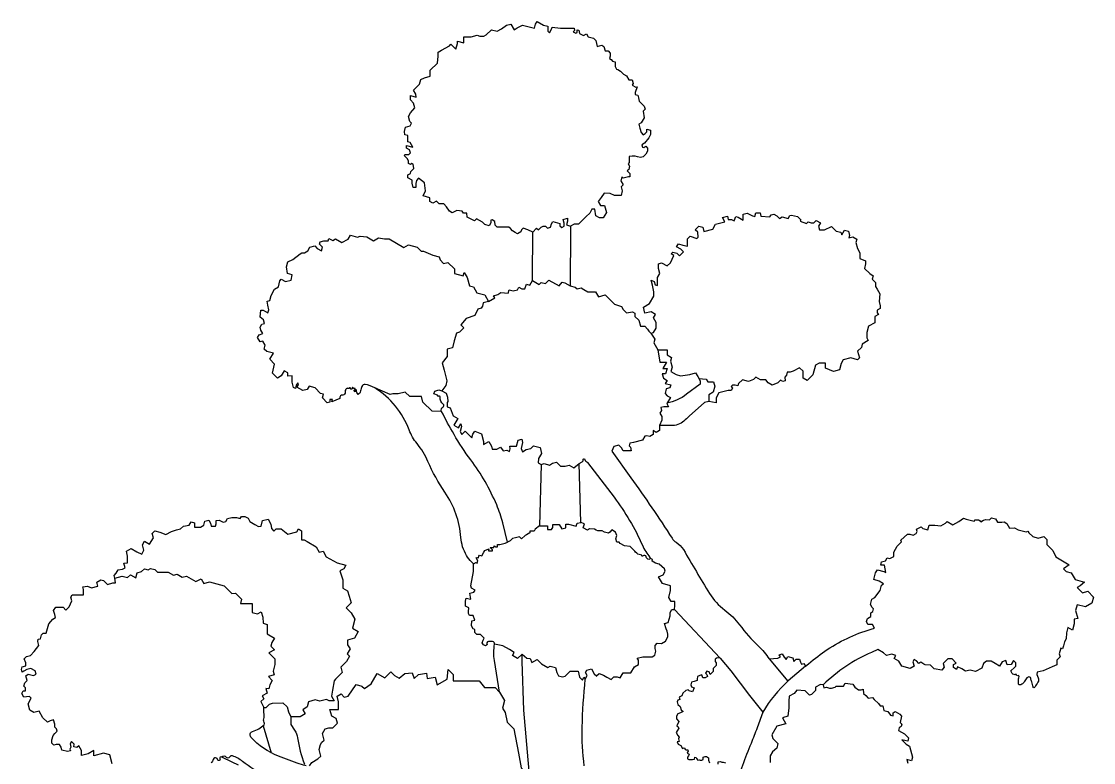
# Model space of a CAD drawing. Header units: millimetres. Extents: x -2870 to 30022, y 51 to 16914.
# Drawn here: x -2669 to 2883, y 12745 to 16582 of the extents above; entities that cross this region are included whole.
import ezdxf

# ---------------------------------------------------------------- set-up
doc = ezdxf.new("R2010")
doc.units = ezdxf.units.MM

# ---------------------------------------------------------------- blocks, each defined once
blk = doc.blocks.new('bonsai el_dwgmodels.com')
at = {"color": 0}
for points in [[(-2005.1, 3823.8, -0.001254), (-2091.8, 3865.8, 0.670184), (-2101.2, 3857.4, -1.077888), (-2114.4, 3853.8, 0.458821), (-2127.9, 3861.6, 0.228173), (-2136.4, 3853.1, -0.093706), (-2146.2, 3836.2, 0.37097)], [(-2659.5, 3831), (-2671.8, 3877.1), (-2703.5, 3885.6), (-2753.6, 3872.2), (-2753.6, 3900.3), (-2783.4, 3883.1), (-2818.3, 3873.7), (-2818.3, 3900.3), (-2832.2, 3924.2), (-2841.9, 3914.5), (-2841.9, 3914.5), (-2857.2, 3919.5), (-2856.8, 3932.6), (-2870.5, 3946.2), (-2877.5, 3934.2), (-2872.7, 3916.3), (-2878.2, 3906.7), (-2875.9, 3898.1), (-2890.7, 3894.2), (-2919.7, 3902), (-2923.7, 3916.8), (-2932.1, 3931.4), (-2948.8, 3931.4), (-2961.4, 3928), (-2971.3, 3937.8), (-2971.3, 3955.3), (-2965.5, 3978.3), (-2956.2, 3987.5), (-2944.5, 3999.3), (-2947.9, 4012.3), (-2956.6, 4020.3), (-2956.6, 4036.2), (-2962.7, 4057.9), (-2981.3, 4053.5), (-2994.5, 4045.9), (-3017.8, 4069.1), (-3038.1, 4104.3), (-3065.8, 4096.9), (-3086.4, 4108.8), (-3095.2, 4141.7), (-3078.8, 4170.2), (-3088.3, 4179.4), (-3103.5, 4177.5), (-3116.1, 4175.9), (-3127.3, 4195.3), (-3119.9, 4208.2), (-3107.8, 4208.2), (-3107.8, 4224.7), (-3116.6, 4233.5), (-3112.1, 4250.3), (-3100, 4262), (-3106.8, 4287.2), (-3094, 4294.5), (-3067, 4287.3), (-3053.3, 4295.2), (-3057.7, 4311.6), (-3080, 4324.5), (-3101.5, 4318.7), (-3117.1, 4309.7), (-3125.3, 4305), (-3129.2, 4319.4), (-3125.4, 4333.7), (-3106.8, 4338.7), (-3106.8, 4354.5), (-3115.7, 4374.4), (-3103.5, 4386.6), (-3083.1, 4392.1), (-3063.3, 4411.8), (-3039.9, 4444.1), (-3045.2, 4463.8), (-3042, 4475.8), (-3031.1, 4478.7), (-3025.6, 4499.1), (-3016.8, 4508), (-3000.8, 4508), (-2994.4, 4531.7), (-2987, 4554.9), (-2966.2, 4580.4), (-2952.3, 4588.4), (-2956.5, 4604.3), (-2963.1, 4624.1), (-2951.6, 4641.2), (-2913.6, 4641.2), (-2899.6, 4627.2), (-2882.8, 4644.1), (-2867.8, 4673.9), (-2873, 4693.3), (-2865.8, 4705.7), (-2841, 4705.7), (-2807.3, 4705.7), (-2807.3, 4733.1), (-2811.1, 4747.4), (-2786.9, 4750.2), (-2767, 4741.5), (-2733.4, 4750.5), (-2739, 4771.5), (-2718, 4783.6), (-2704.2, 4779.9), (-2691.8, 4767.5), (-2683.8, 4759.5), (-2655.7, 4767.1), (-2641.6, 4767.1), (-2645.2, 4792.6), (-2649, 4806.7), (-2638.5, 4817.2), (-2628.4, 4834.7), (-2605.8, 4838), (-2592.8, 4845.5), (-2599.3, 4869.9), (-2579.3, 4871.2), (-2579.3, 4906.7), (-2586, 4931.7), (-2560.7, 4946.4), (-2531, 4929.2), (-2506.4, 4917), (-2495, 4936.7), (-2502.6, 4964.4), (-2491.9, 4983), (-2465.3, 4967.6), (-2445.9, 5001.3), (-2451.9, 5023.7), (-2438.6, 5036.9), (-2412, 5031), (-2381.5, 5017.5), (-2352.2, 5034.5), (-2325.6, 5041.6), (-2305.2, 5047.1), (-2290.5, 5061.7), (-2261.4, 5066.6), (-2250.6, 5083.3), (-2233.3, 5078.7), (-2233.3, 5056), (-2201.6, 5056), (-2184.8, 5066.2), (-2179.4, 5086.5), (-2159.3, 5091.9), (-2150.8, 5077.3), (-2146.7, 5062), (-2124.4, 5062), (-2121.2, 5073.9), (-2121.2, 5090.7), (-2105.1, 5091.8), (-2084.1, 5082.8), (-2070.9, 5086.3), (-2062, 5101.8), (-2040.2, 5107), (-2015.9, 5107), (-1996.3, 5101.7), (-1990.4, 5111.9), (-1972.8, 5111.9), (-1955.7, 5102), (-1946.1, 5085.5), (-1920, 5070.4), (-1902.4, 5060.3), (-1888.5, 5060.6), (-1880.6, 5090), (-1851.7, 5097.8), (-1837.2, 5072.5), (-1835.1, 5049.4), (-1822, 5036.2), (-1810.1, 5048.1), (-1783.7, 5048.1), (-1749.5, 5020.3), (-1703.8, 5032.2), (-1695.2, 5047), (-1678.2, 5037.2), (-1678.2, 5013), (-1678.2, 4989.9), (-1664.7, 4989.9), (-1650.4, 4981.6), (-1602.6, 4954), (-1587.1, 4927.1), (-1567.1, 4931.1), (-1551.1, 4903.2), (-1495.1, 4870.9), (-1449.8, 4858.8), (-1460, 4841.1), (-1480.5, 4829.3), (-1465.1, 4783.7), (-1465.1, 4741.1), (-1440.2, 4726.7), (-1432.9, 4699.2), (-1421, 4664.6), (-1447.7, 4637.9), (-1422, 4612.3), (-1403.2, 4579.6), (-1415.7, 4532.9), (-1385.1, 4515.2), (-1405.1, 4480.7), (-1439.9, 4471.3), (-1439.9, 4446.7), (-1427.7, 4425.6), (-1441.8, 4401.1), (-1430.2, 4388.9), (-1446.4, 4360.7), (-1475.7, 4331.4), (-1468.3, 4303.6), (-1503.5, 4268.3), (-1510.5, 4261.3), (-1518.4, 4211.7), (-1524.4, 4181.6), (-1509.8, 4156.2), (-1535.2, 4156.2), (-1549.4, 4164.4), (-1583.8, 4155.1), (-1607.5, 4161.5), (-1642.5, 4152.1), (-1649.5, 4125.9), (-1671.5, 4109.8), (-1659.7, 4089.3), (-1686.3, 4074), (-1734.2, 4074), (-1734.2, 4034.9), (-1714.4, 4004.3, -0.106234), (-1699.6, 3964.9, 0.056146), (-1663.3, 3829.8, 0.433185)], [(-1638.2, 3819.8), (-1624.9, 3838.2), (-1594.4, 3855.8), (-1579.3, 3871), (-1588.3, 3904.6), (-1581.3, 3930.7), (-1573.8, 3943.6), (-1561.1, 3952.5), (-1570.4, 3987.2), (-1555.7, 4012.5), (-1536.6, 4017.7), (-1516.9, 4017.1), (-1493.1, 4041), (-1499.5, 4065.1), (-1522.5, 4078.4), (-1532.1, 4112.4), (-1487.2, 4112.4), (-1487.2, 4151.1), (-1493.4, 4181.5), (-1474.3, 4192.5), (-1458.1, 4175.9), (-1436.9, 4181.6), (-1395.9, 4240.8), (-1366.7, 4233), (-1352.9, 4220.7), (-1318.9, 4244.3), (-1287.6, 4299), (-1247.9, 4276.4), (-1216.6, 4307.8), (-1196.7, 4287.9), (-1173.7, 4274.7), (-1143.7, 4298.5), (-1105.9, 4301.8), (-1094.7, 4271.8), (-1073.1, 4293.5), (-1032.4, 4300.7), (-1027.6, 4273.2), (-986.8, 4279.6), (-976, 4239.2), (-925, 4268.7), (-920.1, 4319.6), (-893.4, 4292.9), (-893.4, 4260.7), (-850, 4260.7), (-758.8, 4260.7), (-731, 4225.2), (-676.5, 4225.2), (-653.7, 4202.4), (-680.1, 4365.2, -0.088743), (-678.8, 4450.2, 0.445385), (-689.5, 4464.4, 0.04387), (-711.3, 4464.4, 0.699896), (-715.7, 4447.9), (-725.6, 4441.4), (-736.6, 4447.2), (-742.5, 4457.4), (-738.9, 4470.8), (-732.9, 4481.2), (-744.8, 4493.1), (-752.8, 4501), (-752.8, 4501), (-771, 4501), (-780.7, 4511.3), (-780.7, 4526.3), (-789.6, 4530.3), (-798.7, 4546.1), (-797.1, 4571), (-781.4, 4575.2), (-790.5, 4599.2), (-808.7, 4599.2), (-814.3, 4608.8), (-814.3, 4618.7), (-813.1, 4638), (-830, 4647.8), (-830, 4672.3), (-825.5, 4689.4), (-802.1, 4683.1), (-806.6, 4713.6), (-787.2, 4718.8), (-780.4, 4730.6), (-797.9, 4740.7), (-801.2, 4753.1), (-788, 4825.8), (-788, 4865.9), (-798.7, 4876.7, -0.06224), (-824.2, 4909.4, -0.115776), (-853.7, 5002.9, 0.132222), (-936, 5236.6, -0.049118), (-1023.9, 5396.2, 0.071429), (-1080.8, 5489.4, -0.083626), (-1121.5, 5560, 0.166747), (-1299.7, 5777, 0.106436), (-1349.9, 5794.8, 0.334308), (-1366.7, 5785.3, 0.07388), (-1373.1, 5761.3, -0.258024), (-1386.2, 5743, -0.154548), (-1394, 5764.4, 0.630344), (-1398.6, 5766.3, 0.302731), (-1401, 5757.1), (-1404.2, 5759.4, -0.338256), (-1405.8, 5764.8, -0.227662), (-1403, 5767.4, 0.87713), (-1404.2, 5774.2, -0.239083), (-1411.2, 5777.4, 1.116124), (-1416.2, 5772.5), (-1419.5, 5770.5, -0.616643), (-1425.3, 5774.1, 0.318144), (-1427.5, 5778, 0.396636), (-1432.6, 5776.3, -0.433117), (-1438.5, 5774.7, 0.285202), (-1443.9, 5774.7, 0.115381), (-1449.9, 5768.8, 0.161305), (-1452.6, 5757.5, -0.175097), (-1456.1, 5744.2, -0.29367), (-1465.5, 5740.4, 0.586863), (-1479.8, 5723), (-1521.1, 5705.7), (-1518.1, 5717.1), (-1532.8, 5717.1), (-1532.8, 5717.1), (-1532.8, 5702.9), (-1545.4, 5699.5), (-1569.9, 5726.3), (-1564.7, 5744.1), (-1579.7, 5748.4), (-1609, 5777.7), (-1639.9, 5786), (-1649.8, 5768.9), (-1671.7, 5763.1), (-1702.3, 5780.7), (-1694.7, 5791.9), (-1698, 5804.3), (-1705.9, 5790.7), (-1709.2, 5773.6), (-1719.8, 5779.7), (-1727, 5806.4), (-1727, 5839.2), (-1749.5, 5838.8), (-1749.9, 5856.1), (-1767.9, 5866.5), (-1783.6, 5839.3), (-1803.1, 5828.1), (-1828.4, 5853.4), (-1818.9, 5899.7), (-1842.2, 5926.8), (-1824.5, 5957.5), (-1858.8, 5965.2), (-1872.3, 5977.6), (-1866.6, 5998.9), (-1878.6, 6019.8), (-1893.3, 6015.8), (-1906.1, 6038), (-1897.8, 6052.5), (-1879.2, 6059.4), (-1888.8, 6076), (-1892.8, 6090.9), (-1883.9, 6106.5), (-1870.5, 6110), (-1875.8, 6129.9), (-1893, 6143.4), (-1889.2, 6179.8), (-1877.6, 6179.8), (-1853.1, 6165.2), (-1848.7, 6181.6), (-1853.1, 6205.1), (-1857.1, 6226.5), (-1843.1, 6230.3), (-1836.1, 6256.2), (-1819, 6288.5), (-1819, 6288.5), (-1798.5, 6300.3), (-1790.3, 6330.9), (-1784.6, 6340.9), (-1762, 6327.8), (-1731.9, 6335.9), (-1731.9, 6335.9), (-1727.4, 6363.5), (-1751, 6369.8), (-1756.8, 6404.4), (-1749.9, 6430.4), (-1724.3, 6442.3), (-1685.6, 6472.2), (-1677.5, 6476.8), (-1663.9, 6476.8), (-1645.8, 6487.3), (-1635.1, 6505.9), (-1610.7, 6512.4), (-1597.8, 6499.5), (-1575.5, 6486.6), (-1570.2, 6506.4), (-1585.9, 6522.1), (-1582.8, 6533.8), (-1563.4, 6539), (-1541.2, 6539), (-1538, 6550.9), (-1517.2, 6540.4), (-1502.9, 6548.6), (-1502.9, 6548.6), (-1469.3, 6529.3), (-1437.3, 6547.8), (-1425.6, 6568.3), (-1388.5, 6558.4), (-1374.6, 6562.1), (-1339.9, 6559.1), (-1306, 6539.5), (-1306, 6539.5), (-1279.9, 6554.6), (-1249.1, 6549.2), (-1225.4, 6549.2), (-1148.6, 6504.8), (-1124.8, 6518.6), (-1079.4, 6506.5), (-1058.7, 6485.8), (-1046.3, 6485.8), (-998.5, 6463.9), (-965.8, 6455.1), (-961.7, 6439.7), (-942.9, 6420.9), (-920.8, 6426.8), (-887.1, 6393.1), (-887.1, 6369.1), (-841.7, 6356.9), (-836.1, 6375.3), (-820.7, 6348.5), (-820.7, 6348.5), (-809.3, 6306.2), (-788.9, 6300.7), (-771.2, 6270), (-729.5, 6258.6), (-709.7, 6224.3), (-677.5, 6242.9), (-683.8, 6253.7), (-662.2, 6261.7), (-646.2, 6270.5), (-609, 6268), (-604.3, 6285.5), (-582.9, 6279.8), (-560.7, 6285.7), (-553, 6299), (-538, 6290.4), (-522.3, 6290.4), (-513.7, 6315.2), (-496.5, 6309.2), (-482.9, 6332.8), (-482.9, 6346.5), (-480.3, 6584.3), (-506, 6595.9), (-530.9, 6604.6), (-540.3, 6595.2), (-543, 6585.2), (-559.6, 6575.6), (-571.9, 6582.7), (-586, 6590.9), (-597.2, 6602), (-604.6, 6609.5), (-639.3, 6609.5), (-665.7, 6609.5), (-676.2, 6619.9), (-676.9, 6639.1), (-691.7, 6647.6), (-698.8, 6645.7), (-698.8, 6631.6), (-707.3, 6616.9), (-730.4, 6623.1), (-742.4, 6635), (-772.5, 6652.4), (-783.3, 6641.7), (-821.2, 6661.2), (-823.4, 6682.2), (-840.3, 6682.2), (-846.4, 6692.9), (-874.9, 6696.6), (-898.1, 6684.4), (-912.8, 6692.9), (-928.6, 6714), (-941.1, 6730.6), (-966.7, 6730.6), (-980, 6743.8), (-998.7, 6733), (-1015.1, 6742.5), (-1015.1, 6762.1), (-1049.6, 6771.3), (-1037, 6797.2), (-1041.3, 6839.8), (-1073.1, 6863.2), (-1083.2, 6851.5), (-1087.5, 6835.4), (-1087.5, 6814.9), (-1100.2, 6814.9), (-1106, 6836.5), (-1106, 6852.1), (-1128.1, 6864.8), (-1128.1, 6880.2), (-1114.6, 6887.9), (-1112.9, 6897.9), (-1098, 6913.6), (-1101.3, 6935.4), (-1108.1, 6939.3), (-1113.7, 6933.6), (-1125.2, 6940), (-1125.2, 6952.7), (-1131.3, 6964.8), (-1147, 6980.5), (-1141.4, 6986.1), (-1123.2, 6986.1), (-1114, 6994.2), (-1120.1, 7009.9), (-1134.4, 7018.2), (-1135.3, 7032.7), (-1102.5, 7023.9), (-1115.8, 7048.3), (-1128.6, 7051.8), (-1128.6, 7071.7), (-1128.6, 7084), (-1143.4, 7087.9), (-1145.9, 7104.8), (-1140.9, 7127.4), (-1116.8, 7133.8), (-1108.9, 7147.6), (-1118.1, 7156.8), (-1124.9, 7182.2), (-1114, 7201.1), (-1092.3, 7226.9), (-1099.1, 7252.3), (-1115.1, 7268.2), (-1115.1, 7290.9), (-1085.3, 7282.9), (-1087.7, 7298.6), (-1098.8, 7319), (-1067.1, 7350.7), (-1061, 7373.5), (-1042, 7383.2), (-1012.6, 7391), (-1012.6, 7421.9), (-975, 7459.5), (-970.9, 7494.9), (-970.9, 7516.4), (-953.6, 7526.4), (-913, 7548.6), (-905.2, 7556.5), (-879.6, 7530.8), (-871.8, 7560), (-871.8, 7573.4), (-839.1, 7564.7), (-839.1, 7595.7), (-800.6, 7595.7), (-768.8, 7604.2), (-754.6, 7598.2), (-735.5, 7598.2), (-722.2, 7605.9), (-694.7, 7631.5), (-665.9, 7623.7), (-642.9, 7637), (-617.4, 7654.7), (-595, 7660.7), (-578.2, 7631.7), (-561.7, 7641.3), (-534.2, 7655.6), (-472.9, 7639.1), (-466.9, 7661.5), (-459.3, 7674.7), (-425.7, 7655.4), (-403.7, 7649.5), (-403.7, 7624.8), (-394.9, 7616), (-383.8, 7635.3), (-381.1, 7645.3), (-337.1, 7640.6), (-266.4, 7640.6), (-264.7, 7628.5), (-271.5, 7621.6), (-258.6, 7614.2), (-251.5, 7618.3), (-251.5, 7631.1), (-242.9, 7628.8), (-238.6, 7612.7), (-219.3, 7601.6), (-203.2, 7610.1), (-195.2, 7594.9), (-166.7, 7587.3), (-155.4, 7575.9), (-147.1, 7545), (-123.2, 7551.4), (-113.1, 7545.6), (-106.9, 7522.7), (-90.2, 7522.7), (-80.2, 7510.3), (-80.2, 7494.6), (-83.5, 7482.1), (-75.7, 7477.7), (-67.8, 7469.7), (-55, 7465.5), (-55, 7440.7), (-47.1, 7427), (-40.8, 7425.3), (-26.6, 7417.1), (-12, 7402.5), (3.5, 7393.6), (15.7, 7372.5), (15.7, 7372.5), (33.2, 7372.5), (38.5, 7352.8), (33.9, 7344.9), (52.4, 7334.3), (59, 7336.1), (49.6, 7306.4), (49.6, 7296.9), (62.1, 7293.6), (65.8, 7279.5), (70.5, 7261.9), (95.6, 7236.8), (101.1, 7221.1), (90.1, 7210.1), (95.2, 7176.1), (79.9, 7149.7), (67.9, 7142.8), (73.5, 7122), (79.6, 7099.3), (91, 7087.8), (101.4, 7093.8), (110.1, 7102.5), (110.1, 7117.4), (128.6, 7112.5), (128.6, 7088.6), (119.5, 7072.9), (96.7, 7044.4), (83.4, 7036.7), (87.3, 7023.6), (93.1, 7022.1), (103.8, 7028.2), (112.6, 7019.4), (112.6, 7002.2), (104, 6987.4), (91, 6974.4), (76.2, 6970.4), (61.7, 6974.3), (48.9, 6977.7), (32.7, 6976.5), (17.7, 6976), (17.7, 6944.4), (13.2, 6936.7), (20.1, 6925), (15.7, 6908.5), (8.1, 6901), (22, 6887.1), (21.6, 6870.5), (14.6, 6870.5), (-13.6, 6863), (-20.8, 6870.2), (-26.1, 6850.3), (-13.5, 6828.4), (-23.4, 6818.5), (-17.9, 6797.1), (-24, 6774.1), (-58.5, 6774.1), (-80.7, 6784.6), (-80.7, 6784.6), (-111, 6785.7), (-126.7, 6763.5), (-142.7, 6742.1), (-130.5, 6721), (-110.6, 6721), (-100, 6686.2), (-116, 6658.5), (-136.5, 6658.5), (-154.8, 6668.8), (-160, 6701.9), (-174.8, 6701.9), (-185.8, 6682.7), (-204.2, 6664.3), (-245, 6625.9), (-267.7, 6625.9), (-286.6, 6615), (-286.6, 6598.2), (-287.1, 6305.3), (-261.2, 6299.7), (-251, 6289.6), (-230.8, 6295), (-217.2, 6287.2), (-196.5, 6275.2), (-156.5, 6275.2), (-141.6, 6249.5), (-105.7, 6259.2), (-83.2, 6236.7), (-58.2, 6211.6), (-21.9, 6199.5), (-12.8, 6183.8), (4.2, 6166.7), (35.1, 6171.7), (47.9, 6164.3), (47.9, 6147.7), (67.7, 6127.9), (67.7, 6127.9), (76.2, 6096.1), (99, 6096.1), (113.6, 6081.6), (120.4, 6070.6), (130.6, 6060.4), (144.2, 6064), (157.6, 6087.2), (157.6, 6115.8), (143.8, 6139.6), (154.5, 6158), (132.2, 6170.9), (98.2, 6164.6), (92.4, 6195.7), (123.3, 6213.6), (145.1, 6251.4), (145.1, 6275.5), (138.1, 6309.2), (132.7, 6334.9), (147.9, 6327.8), (152.3, 6311.2), (164.6, 6307.9), (164.6, 6348.2), (177.2, 6370), (170.4, 6395.5), (170.4, 6420), (186.1, 6425.4), (215.2, 6408.5), (231.7, 6425), (249.7, 6462.9), (235.5, 6471.2), (244.9, 6480.6), (264.5, 6475.4), (279.3, 6460.6), (299.8, 6481.1), (285.5, 6495.3), (262.9, 6508.4), (272.7, 6523.2), (296.4, 6516.9), (319.7, 6510.7), (319.7, 6548.4), (334.5, 6563.2), (368.8, 6551.7), (375.5, 6557.3), (373.3, 6583.4), (360.3, 6596.4), (379.1, 6615.3), (399.4, 6609.8), (405.4, 6587.4), (451.1, 6599.6), (465.8, 6625), (513.7, 6637.9), (513.7, 6637.9), (501.1, 6659.7), (526.8, 6666.6), (531.4, 6649.6), (547.5, 6649.6), (560.9, 6641.8), (560.9, 6641.8), (569.9, 6665), (582.5, 6661.7), (608.6, 6646.6), (608.6, 6676.7), (628.8, 6682.1), (655.8, 6668), (668.1, 6664.7), (674.5, 6683.2), (695.9, 6683.2), (700.4, 6666.5), (746.3, 6662.3), (752.8, 6673.6), (766.6, 6677.2), (783, 6667.7), (795.7, 6655), (809.7, 6663.1), (841.4, 6654.6), (850.3, 6670), (859.4, 6672.5), (890.3, 6664.2), (906.2, 6648.3), (904.2, 6641), (936.6, 6628.5), (944.6, 6636.5), (960.2, 6632.3), (974.2, 6632.3), (986.6, 6644.6), (1008.6, 6631.9), (999, 6615.4), (1004.2, 6595.8), (1029.5, 6595.8), (1066.5, 6612.6), (1089.8, 6589.2), (1113.6, 6582.9), (1119.7, 6569.6), (1133.5, 6593.7), (1153.1, 6588.4), (1158.9, 6566.6), (1156.2, 6554.8), (1176.3, 6560.1), (1197, 6548.2), (1192.1, 6529.7), (1200.2, 6499.3), (1212.9, 6477.3), (1212.9, 6448), (1242, 6435.5), (1242, 6419), (1235.9, 6396.3), (1263.4, 6368.8), (1281.5, 6358.4), (1276.5, 6339.8), (1293.5, 6322.8), (1293.5, 6302.5), (1301.8, 6288.3), (1315.6, 6264.3), (1312.5, 6223.8), (1318.3, 6202), (1318.3, 6188.7), (1302.6, 6179.7), (1302.6, 6166.6), (1308.4, 6156.7), (1290.9, 6146.7), (1290.9, 6114), (1257.1, 6096.5), (1248.2, 6063.3), (1248.2, 6063.3), (1248.2, 6035.8), (1256, 6022.2), (1225, 6004.3), (1220.3, 5986.9), (1200.7, 5967.2), (1210.1, 5932.3), (1201.1, 5923.3), (1165, 5933), (1126.9, 5922.6), (1115.8, 5903.4), (1107.1, 5871), (1075.7, 5862.6), (1075.7, 5862.6), (1034.6, 5879.4), (1034.6, 5906.2), (1001.8, 5906.2), (982.6, 5895.1), (969.3, 5845.3), (939.4, 5815.4), (918.5, 5827.5), (918.5, 5863.1), (899.9, 5881.7), (867.6, 5863.1), (851, 5859.2), (835.3, 5859.2), (833.5, 5842.9), (824.2, 5833.6), (826.2, 5814.5), (813.7, 5811.1), (801.7, 5818), (787.5, 5803.9), (757.6, 5791.6), (737.6, 5803.2), (726, 5818.6), (697.3, 5818.6), (673.7, 5832.1), (662.6, 5821), (635.1, 5810.5), (604, 5818.9), (584.5, 5799.4), (581.3, 5787.2), (566.6, 5791.2), (552.8, 5791.2), (546.9, 5785.3), (552.7, 5775.2), (545.7, 5763.6), (529.9, 5763.6), (483.1, 5752.3), (468.2, 5726.5), (468.2, 5700.4), (430.2, 5707), (407.4, 5700.9), (328.4, 5630.1, -0.000116), (300.9, 5605.5, -0.193808), (235.5, 5581.8, 0.017812), (175.8, 5581.8), (175.7, 5556.2), (158.4, 5546.2), (141.5, 5556), (141.5, 5535.3), (141.5, 5535.3), (125.1, 5525.8), (110.1, 5528.6), (99.6, 5527.7), (87.8, 5507.3), (41.1, 5494.7), (21.2, 5491.3), (18.1, 5476.7), (24.1, 5470.7), (29.1, 5451.9), (12.1, 5451.9), (-13.1, 5451.9), (-21.6, 5466.6), (-35, 5480), (-60.8, 5473.1), (-71.9, 5449.1), (27.1, 5311.7, -0.014099), (239.8, 4998.4, 0.120445), (260.9, 4978.2, -0.131882), (298.8, 4940.3, 0.00694), (434.3, 4712.7, 0.096063), (513, 4626.9, -0.07443), (589.4, 4550.5, 0.045073), (687.3, 4440.5, -0.063188), (742.5, 4373.7), (787.6, 4377.6), (801.1, 4385.4), (795.2, 4395.7), (811, 4400), (821.1, 4382.4), (831.2, 4371.7), (839.6, 4386.2), (865.5, 4379.3), (870.5, 4360.5), (883.2, 4373.1), (900.4, 4373.1), (904.7, 4357.2), (910.5, 4347.1), (922.8, 4350.4), (931.3, 4335.7), (947, 4349.2, -0.03008), (1043.7, 4422.2, -0.080429), (1287.7, 4533.1), (1277.7, 4551.5), (1254.6, 4551.5), (1247.1, 4567.1), (1251.4, 4583.2), (1269.5, 4593.6), (1269.5, 4612.6), (1280.2, 4618.8), (1284, 4633), (1276.1, 4640.9), (1267.1, 4656.4), (1274.6, 4684.2), (1289.3, 4692.7), (1317.8, 4728.5), (1323.8, 4755.6), (1335.8, 4763.6), (1313, 4776.8), (1284.1, 4784.5), (1293.4, 4819), (1303.2, 4836), (1337.4, 4826.8), (1347.5, 4821), (1339.9, 4858.7), (1320.8, 4858.7), (1325.5, 4876.3), (1325.5, 4876.3), (1344.7, 4881.4), (1354.1, 4897.7), (1367.5, 4894.1), (1387.8, 4905), (1387.8, 4926.3), (1406, 4957.9), (1428, 4979.9), (1425.6, 4988.8), (1458.9, 5019.6), (1472.1, 5019.6), (1489.1, 5015.1), (1503.7, 5023.6), (1509.7, 5034), (1506.4, 5046.4), (1530.3, 5057.6), (1537.9, 5050), (1564.7, 5042.8), (1571.1, 5066.5), (1601.2, 5066.5), (1632.5, 5063.3), (1656.3, 5077.1), (1664.2, 5085), (1693.2, 5068.2), (1724.5, 5086.3), (1749.4, 5102), (1763.1, 5098.4), (1804.5, 5087.4), (1809.8, 5093.4), (1827.2, 5093.4), (1834.9, 5088.2), (1838.8, 5084.3), (1852, 5092), (1864.5, 5095.3), (1884.3, 5093.6), (1894.7, 5104.1), (1915.7, 5098.5), (1925, 5082.4), (1947.9, 5082.4), (1959.6, 5083.5), (1974.2, 5075), (1988, 5051.1), (2014.1, 5052.3), (2032.3, 5042.6), (2074, 5031.4), (2082.3, 5035.5), (2087.4, 5026.6), (2107.6, 5007.6), (2136.5, 4999.9), (2164.6, 5007.4), (2180.9, 4992), (2180.9, 4966.1), (2211.8, 4935.3), (2226.8, 4902.1), (2296.6, 4861.8), (2267.5, 4840.6), (2281, 4827.1), (2307.7, 4819.9), (2327.8, 4785.2), (2351.9, 4778.1), (2375.6, 4771.3), (2354, 4753.1), (2338.4, 4744.1), (2365.6, 4716.8), (2392.6, 4724.1), (2422.9, 4693.8), (2414.3, 4661.8), (2381.9, 4643.2), (2337.4, 4653.2), (2329.9, 4625.3), (2341.2, 4583), (2321.8, 4579.7), (2321.8, 4555.6), (2312.9, 4522.6), (2290, 4535.8), (2282.8, 4509.1), (2281, 4477.2), (2272.5, 4462.6), (2266.9, 4441.5), (2262.8, 4426.1), (2252.7, 4429.3), (2245.5, 4399.7), (2249.6, 4384.1), (2233, 4367.5), (2233, 4343.9), (2233, 4343.9), (2208.6, 4333.3), (2162.4, 4312.4), (2130.7, 4305), (2128.5, 4292.6), (2128.5, 4292.6), (2136.2, 4276.5, -0.270556), (2134.2, 4252.8, 0.02403), (2118.2, 4227.3, -0.714934), (2109.7, 4228.9, 0.059326), (2102.8, 4254.6, -0.059326), (2098, 4272.5, 0.275525), (2092.2, 4279.7, 0.316964), (2077.2, 4275.7, 0.065556), (2064.2, 4255.3, -0.181334), (2051.2, 4242.4, -0.079268), (2040.4, 4239.5, -0.476285), (2034.2, 4245.8, 0.045745), (2034.5, 4270.4, -0.172202), (2037.7, 4282.3, 0.364596), (2033.7, 4287.3, -0.620433), (2022.6, 4294.2, -0.346412), (2000.6, 4298.5), (1993.8, 4312.3), (2013.7, 4329.7), (2020.2, 4336.2), (2020.2, 4353.2), (2007.9, 4365.5), (1996.5, 4345.8), (1974.9, 4343.1), (1969, 4365.3), (1948.8, 4358.3), (1936.4, 4336.8), (1913.1, 4350.2), (1893.1, 4361.7), (1869.2, 4361.7), (1852.4, 4350.3), (1844.4, 4326.7), (1812.1, 4308.1), (1784.3, 4315.5), (1760.3, 4311.3), (1739.8, 4323.2), (1718.4, 4332.5), (1712.5, 4319.1), (1697.6, 4329.9), (1697.6, 4345.2), (1710.8, 4352.8), (1690, 4373.6), (1668, 4373.6), (1643.4, 4350.7), (1648.6, 4331.3), (1637, 4315.1), (1597.6, 4322.3), (1578.2, 4341.8), (1551.5, 4343.1), (1543.5, 4347.2), (1527.7, 4356.3), (1518.2, 4350.8), (1505.4, 4363.6), (1493.8, 4370.3), (1487.5, 4359.3), (1493.5, 4337.2), (1472.5, 4325.1), (1429.6, 4336.6), (1415.1, 4361.6), (1390.1, 4376.1), (1399.3, 4392.1), (1377.3, 4398.2), (1350.2, 4390.9), (1335.3, 4405.9), (1306.1, 4422.7), (1272.1, 4407.8, 0.089799), (1023.3, 4239.8), (1026.8, 4224.5), (1039, 4227.2), (1054.9, 4223), (1066.2, 4223), (1084.9, 4228), (1089.6, 4232.7), (1111.1, 4232.7), (1127.8, 4232.7), (1137, 4248.6), (1176.7, 4243.3), (1185.9, 4227.2), (1205.1, 4214.6), (1220.1, 4214.6), (1228.9, 4216.9), (1232.2, 4194.8), (1242.7, 4184.3), (1255.8, 4171.2), (1277.3, 4173.8), (1286.6, 4164.5), (1308.5, 4143.3), (1317.6, 4130.8), (1330.9, 4130.8), (1337.3, 4107), (1357.8, 4101.5), (1371.9, 4083.2), (1384.3, 4079.8), (1384.3, 4094.4), (1395.6, 4101), (1419.3, 4087.3), (1428.4, 4078.2), (1422.1, 4045.5), (1429.9, 4036.1), (1426.5, 4023.4), (1416.7, 4017.7), (1412.7, 4002.9), (1443.1, 3985.3), (1464, 3965.2), (1461.2, 3947.8), (1429.2, 3955.5), (1452.5, 3932.2), (1470.5, 3921.8), (1480.4, 3884.8), (1485.4, 3866), (1480.5, 3846.5), (1456.6, 3852.9), (1461.8, 3833.4)], [(167.1, 5974.4), (215.4, 5974.4), (215.4, 5949), (236.8, 5934.7), (231.7, 5915.5), (240, 5884.5), (233.8, 5861.6), (260.6, 5846.1), (284, 5839.9), (331.5, 5846.5), (361.9, 5854.6), (373.2, 5835.9), (385, 5814.5), (385, 5796.5), (315.6, 5744.1, -0.114868), (213.2, 5698.7, 10.55561)], [(-975.2, 5739), (-994, 5745.7), (-994, 5745.7), (-989, 5760.7), (-967.3, 5766.6), (-952.3, 5762.5), (-929.3, 5749.3), (-923, 5728.8), (-920.7, 5706.4), (-925, 5702.1), (-925, 5679.3), (-908.2, 5674.9), (-893.1, 5633.2), (-868.8, 5619.2), (-889.4, 5584.7), (-866, 5570.8), (-854.1, 5591.3), (-850.4, 5577.6), (-858, 5551.3), (-848.9, 5535.5), (-831.3, 5553.2), (-809.5, 5531.4), (-796.2, 5518.1), (-791, 5537.5), (-781.6, 5553.8), (-747.6, 5539.6), (-736.7, 5499.1), (-736.7, 5484.5), (-708.9, 5500.6), (-694.9, 5476.3), (-690.8, 5459.5), (-666.9, 5459.5), (-648.6, 5470.1), (-634.7, 5450.8), (-616.2, 5455.7), (-602.3, 5447.7), (-598.6, 5461.6), (-599.5, 5475.3), (-564.9, 5475.3), (-556.5, 5506.4), (-538.5, 5511.2), (-533.9, 5494), (-541.9, 5464), (-535, 5446.5), (-515.8, 5457.6), (-491.7, 5464.1), (-477.9, 5477.9), (-443.4, 5468.6), (-435.9, 5437), (-450.8, 5411.4), (-454, 5389.8), (-438.4, 5380.8), (-445.8, 5063.1), (-468.2, 5045.1), (-474.2, 5034.7), (-495.7, 5034.9), (-495.8, 5026.8), (-514, 5016.6), (-521.3, 5012.4), (-539, 4996.6), (-550.3, 5006.9), (-570.3, 5001.5), (-587.1, 4997.7), (-599, 4985.8), (-611.4, 4978.6), (-636.6, 5078, 0.038747), (-668.1, 5171.3, 0.059689), (-802.3, 5404.7, -0.029276), (-889, 5536.2, -0.01407), (-953.6, 5655.6, -0.405483), (-946.6, 5678.1, 0.531119), (-945.2, 5692.5, -0.254137), (-960.2, 5729.6, 0.863453), (-970.2, 5732.3), (-975.2, 5739)], [(-197.1, 5390.7), (-60.6, 5211.2, -0.057836), (86.5, 4962.7, 0.068184), (125.6, 4899.7, -0.68753), (119.8, 4889.3, -0.330435), (106.6, 4902.5, 0.656512), (90.1, 4906.9, -0.862731), (82.9, 4911.1), (62.3, 4916.7), (58, 4921), (51.5, 4926.2), (48.1, 4932.1), (22.9, 4955.5), (-6.4, 4959.3), (-28.7, 4972.2), (-34.3, 4977.8), (-46, 4978.8), (-50.4, 4995.1), (-45.8, 5012.2), (-53.1, 5031), (-71.5, 5041.6), (-82.3, 5030.8), (-88.9, 5025.3), (-110.3, 5031), (-121.3, 5037.4), (-143.6, 5037.4), (-153.2, 5040), (-160.9, 5046.6), (-187.2, 5047.6), (-198.6, 5041.1), (-219.9, 5051.9), (-214.2, 5074), (-233.2, 5081.1), (-241.2, 5386), (-224.8, 5394.8, 0.328829), (-220.3, 5404.5, -0.934942), (-211.4, 5406.9, 0.199849), (-197.1, 5390.7, -0.625572)], [(-214.3, 3820, -0.038115), (-225.1, 4020.7, -0.020446), (-209.2, 4269.3, -0.542048)], [(489.3, 4378.4), (544.6, 4312), (641.8, 4183.8), (709.3, 4098.5), (680.2, 4017.2, -0.01285), (649.2, 3936.8, 0.020516), (564, 3706.2, 3.140055)], [(931.3, 4335.7), (841.7, 4260.5, 0.068747), (709.3, 4098.5, 2.447059)], [(-1654.7, 3820.1), (-1668.5, 3823.2), (-1700.8, 3834.6), (-1798.2, 3870.9, -0.124721), (-1940.6, 3969.4, -0.552727), (-1931.9, 3998.5, 0.130274), (-1872.4, 4033.2, 0.372518), (-1871.6, 4044.8, -0.332634), (-1871.6, 4070.5), (-1873.8, 4113.4), (-1874.3, 4123.2), (-1861.4, 4123.2), (-1844.6, 4140), (-1829.2, 4144.2), (-1775.7, 4147.3), (-1753.2, 4125.5), (-1746.2, 4099.3), (-1734.2, 4074)], [(-1033.8, 2927.7), (-1033.8, 3079.9, 0.068117), (-1055, 3234.8, 0.182771), (-1184, 3410.5, 0.036606), (-1448.9, 3556.1, -0.046985), (-1538.4, 3607.7, 0.062211), (-1634.1, 3659.1, -0.036113), (-1721.6, 3700.4, 0.026826), (-1860.5, 3769, -0.067352), (-1984.7, 3843.5, 0.08578), (-2035.7, 3871.6, 0.366821), (-2052, 3865.3, -0.533371), (-2066.7, 3863.9, 0.42905), (-2091.8, 3865.8, 2.189442)]]:
    blk.add_lwpolyline(points, format="xyb", dxfattribs=at)
for points in [[(-480.3, 6584.3), (-461.8, 6605.2), (-451.3, 6595.9), (-438.2, 6609), (-428, 6614.8), (-414.7, 6614.8), (-404.7, 6604.9), (-389.3, 6609), (-384.4, 6627.3), (-377.6, 6639.1), (-340.4, 6629.1), (-340.4, 6616.5), (-330.9, 6607), (-318.8, 6614), (-318.8, 6630.7), (-324, 6650), (-301.4, 6656), (-301.4, 6640.1), (-306.1, 6622.4), (-286.6, 6615)], [(-482.9, 6332.8), (-448.7, 6313.1), (-438.3, 6323.5), (-438.3, 6323.5), (-416.2, 6317.6), (-397.9, 6335.9), (-344.9, 6305.3), (-328.6, 6324.4), (-314.7, 6320.6), (-287.1, 6305.3)], [(-709.7, 6224.3), (-737.5, 6216.9), (-741.7, 6200.9), (-748, 6190.1), (-765, 6185.5), (-781.2, 6152.7), (-781.2, 6152.7), (-825.9, 6136.6), (-853.7, 6104.5), (-837.7, 6088.6), (-861.3, 6065), (-877, 6060.8), (-887.8, 6020.4), (-897.3, 5985), (-924.3, 5977.7), (-925.2, 5940.3), (-950.7, 5906.6), (-940.5, 5868.7), (-925.6, 5813.2), (-931.7, 5790.5), (-952.3, 5762.5)], [(130.6, 6060.4), (151.5, 6029), (146.5, 6010.2), (167.1, 5974.4), (177, 5911.1), (211.3, 5911.1), (192.2, 5878), (214.4, 5878), (206.9, 5849.9), (189.5, 5849.9), (195.4, 5827.9), (195.4, 5827.9), (215.4, 5816.3), (215.4, 5816.3), (205, 5800.9), (233.1, 5793.4), (229, 5777.9), (210.3, 5772.9), (203.6, 5748), (215.3, 5736.3), (231.1, 5727.2), (213.8, 5697.3), (221.8, 5679.2), (197.3, 5679.2), (181.5, 5675), (185.6, 5659.9), (177.5, 5646), (186.7, 5630), (186.7, 5609.8), (186.7, 5609.8), (175.8, 5581.8)], [(-953.6, 5655.6), (-1002.9, 5656.5), (-1002.9, 5656.5), (-1050.6, 5704.2), (-1050.6, 5704.2), (-1058.1, 5732), (-1100, 5732), (-1117.8, 5732), (-1141.5, 5755.7), (-1178.3, 5745.8), (-1205.2, 5745.8), (-1219.4, 5743.2), (-1299.7, 5777)], [(379.1, 5825.2), (416.5, 5823), (425.2, 5808), (455.5, 5808), (458.6, 5796.3), (461.5, 5785.7), (453.2, 5754.9), (430.8, 5741.9), (430.2, 5707)], [(-438.4, 5380.8), (-422.4, 5385.1), (-394.8, 5377.7), (-378.6, 5387), (-358.8, 5392.4), (-338.5, 5372.1), (-313, 5372.1), (-292.2, 5377.7), (-268.9, 5364.2), (-241.2, 5386)], [(-445.8, 5063.1), (-404.3, 5063.1), (-405.1, 5044.4), (-383.9, 5043.5), (-377.2, 5055.1), (-377.5, 5070.3), (-345.1, 5070.3), (-331.3, 5046.9), (-309.5, 5052.7), (-309.5, 5071.2), (-295.7, 5071.2), (-257, 5060.8), (-251.8, 5076.8), (-233.2, 5081.1)], [(-788, 4865.9), (-773.5, 4874.2), (-770.1, 4868.3), (-766.4, 4882.3), (-774.9, 4897.1), (-768.6, 4898.8), (-762.6, 4897.2), (-760.4, 4905.3), (-757, 4911.1), (-745.5, 4908), (-734.4, 4927.3), (-729.6, 4935.5), (-708.6, 4943.5), (-711.4, 4933.1), (-711.4, 4933.1), (-690, 4933.1), (-690, 4939.4), (-701.3, 4950.8), (-701.3, 4950.8), (-683.5, 4950.8), (-681.3, 4958.8), (-672.8, 4953.9), (-672.8, 4953.9), (-663.8, 4953.9), (-663.8, 4966.6), (-651.2, 4966.6), (-651.2, 4966.6), (-637.4, 4970.3), (-624.8, 4973.7), (-611.4, 4978.6)], [(252.9, 4629.4), (254.1, 4650.3), (254.1, 4671.8), (234.8, 4671), (222.8, 4691.9), (232.6, 4728.8), (232.6, 4752.5), (190.7, 4763.7), (170.3, 4799.1), (170.3, 4799.1), (193.3, 4809.3), (204.5, 4828.6), (201.4, 4840.1), (173.3, 4865.4), (153.7, 4870.3), (136.8, 4880), (139.4, 4889.5), (127.1, 4895.6)], [(-2645.2, 4792.6), (-2608.5, 4802.4), (-2580.4, 4794.9), (-2565.3, 4809.9), (-2536.4, 4793.2), (-2529.2, 4820), (-2506.8, 4826), (-2491.9, 4841), (-2472.4, 4835.7), (-2461, 4842.3), (-2438.1, 4836.2), (-2424.8, 4822.9), (-2386.7, 4823.5), (-2368.8, 4823.7), (-2341.6, 4808), (-2323.1, 4812.9), (-2296.7, 4796.5), (-2273.9, 4802.6), (-2227, 4775.6), (-2227, 4775.6), (-2198.1, 4789.1), (-2184.4, 4765.3), (-2155.9, 4773), (-2079.3, 4752.5), (-2040.2, 4713.3), (-2020.5, 4715.2), (-1989.2, 4683.8), (-1995.1, 4661.5), (-1933.9, 4661.5), (-1933.9, 4614.9), (-1906.9, 4607.6), (-1887.5, 4618.6), (-1879.6, 4589.3), (-1876.8, 4558.7), (-1857.1, 4552.8), (-1857.1, 4503.7), (-1818.9, 4481.7), (-1832, 4459), (-1837.3, 4439.3), (-1819.6, 4421.6), (-1847.6, 4405.4), (-1817.2, 4375), (-1817.2, 4345.2), (-1825.6, 4311.2), (-1820.2, 4291.2), (-1850.4, 4283.1), (-1830, 4262.7), (-1843.3, 4239.7), (-1848.8, 4219.1), (-1863.8, 4220.1), (-1857.6, 4196.9), (-1882.2, 4182.7), (-1873.8, 4168), (-1889, 4152.8), (-1874.3, 4123.2)], [(-209.2, 4269.3), (-199.9, 4288.6), (-208.6, 4303.7), (-201.4, 4316.2), (-177.5, 4322.6), (-162.6, 4296.8), (-150.1, 4284.4), (-152, 4286.2), (-137.1, 4299.3), (-114.3, 4289.5), (-97.2, 4279.6), (-74.9, 4266.8), (-60.9, 4280.8), (-43.5, 4280.8), (-28.2, 4276.7), (-13.4, 4302.3), (9.5, 4302.3), (27.2, 4302.3), (44.7, 4332.5), (65.6, 4344.6), (65.6, 4366.7), (59.6, 4377.2), (89, 4385), (107.3, 4385), (137, 4385), (150.8, 4393), (156.3, 4413.4), (152.7, 4427.1), (152.7, 4443.9), (163.5, 4454.7), (163.5, 4454.7), (184.6, 4454.1), (205.4, 4466.1), (217.9, 4487.7), (217.9, 4502.6), (214, 4517.4), (208.9, 4530.6), (201.7, 4557.7), (220.6, 4562.7), (220.6, 4562.7), (229.7, 4596.8), (229.7, 4613.7), (238.8, 4629.4), (252.9, 4629.4), (489.3, 4378.4), (473.6, 4379), (463.3, 4373.1), (463.3, 4360.8), (467.6, 4353.3), (467.6, 4339.6), (452.7, 4324.7), (452.7, 4308.5), (436.7, 4292.5), (432.8, 4307.1), (419.7, 4310.6), (413.8, 4300.4), (420.8, 4293.4), (423.7, 4282.8), (411.9, 4276), (398.9, 4276), (394.9, 4291), (383.3, 4287.9), (372.4, 4282.6), (370.7, 4269.7), (369.5, 4261.5), (354.6, 4257.5), (341.2, 4254), (337.4, 4239.6), (340.2, 4229), (340.2, 4229), (354.9, 4225.1), (346.2, 4204.4), (329.1, 4208), (323.2, 4213.9), (310.7, 4210.5), (295.4, 4196.2), (290.8, 4182.6), (277.7, 4175.1), (280.8, 4163.4), (269.2, 4160.3), (266.9, 4151.5), (270.3, 4138.6), (281.9, 4127.5), (287.8, 4110.7), (296.8, 4101.8), (283.6, 4094.2), (269.1, 4090.3), (262.3, 4078), (262.3, 4063.2), (275, 4050.4), (265.5, 4026.9), (270.9, 4021.5), (274.7, 4014.9), (266.7, 4001.9), (261.1, 3992.2), (269.5, 3977.7), (277.4, 3968.5), (273.9, 3960.1), (273.9, 3960.1), (277.3, 3947.2), (266.2, 3944.2), (272.4, 3933.4), (285.7, 3925.7), (293.9, 3910.6), (303.4, 3913.1), (307.3, 3906.3), (313, 3903), (322, 3903.8), (323.9, 3897), (320.5, 3891.8), (319.1, 3886.5), (328.1, 3881.4), (325.4, 3871.4), (319.5, 3865.5), (319.5, 3856.9), (326.5, 3852.9), (346.1, 3852.9), (355.7, 3855.5), (358.4, 3865.5), (364.5, 3863.8), (366, 3858.2), (374, 3850.3), (381.2, 3852.2), (386.2, 3849.3), (394.1, 3849.3), (401.2, 3853.4), (401.2, 3865.2), (401.2, 3865.2), (412, 3868.1), (418.5, 3868.1), (427.9, 3862.6), (427.9, 3849.4), (434.2, 3836.7)], [(478.5, 3828.7), (478.5, 3840.4), (490.4, 3843.6), (497.4, 3839.5), (504.3, 3839.5), (504.3, 3839.5), (517.2, 3836)], [(-497.2, 3753.2), (-527.7, 4108.3), (-535.7, 4359.8), (-536.9, 4399.4), (-559.9, 4376.4), (-586.3, 4391.7), (-577.2, 4407.6), (-602.6, 4422.2), (-602.6, 4422.2), (-636.2, 4441.7), (-636.2, 4441.7), (-678.8, 4450)], [(-536.9, 4399.4), (-511.2, 4378), (-511.2, 4378), (-494.4, 4377), (-486, 4354.7), (-458.6, 4370.6), (-436.9, 4349), (-403.1, 4329.4), (-391.5, 4336.1), (-364.3, 4328.8), (-357.4, 4303), (-347.5, 4285.8), (-327.2, 4280.4), (-313.9, 4283.9), (-287.8, 4310), (-247, 4310), (-238.7, 4279.2), (-223.9, 4264.4), (-217, 4278.9), (-209.2, 4269.3)], [(742.5, 4373.7), (839.3, 4258.5)], [(1023.3, 4239.8), (1008.9, 4242), (982.9, 4227), (982.9, 4209.8), (961.5, 4189.2), (951.7, 4186.5), (936, 4202.2), (929.1, 4209), (886.6, 4212.5), (871.8, 4194.4), (846.6, 4181.2), (845.4, 4155.2), (845.4, 4121.5), (838.9, 4077.3), (812.2, 4069), (829.8, 4038.4), (829.8, 4038.4), (782.1, 4025.7), (782.1, 4025.7), (756.5, 3981.3), (761.5, 3962.6), (788.2, 3935.9), (781.8, 3911.9), (759.7, 3893.3), (747.9, 3872.8), (747.9, 3836.8)], [(-653.7, 4202.4), (-628.1, 4158.1), (-638.4, 4119.5), (-624.9, 4096), (-624.9, 4096), (-613.5, 4045.9), (-579.8, 4012.2), (-556, 3885.6), (-556, 3885.6), (-541.7, 3809.4), (-513.1, 3780.9), (-497.2, 3753.2), (-511.3, 3700.5), (-511.3, 3700.5), (-528.9, 3634.6), (-528.9, 3634.6), (-510.3, 3591.2)], [(-1877.8, 4028), (-1836, 3887.5)]]:
    blk.add_lwpolyline(points, dxfattribs=at)

msp = doc.modelspace()

# ---------------------------------------------------------------- block references
at = {"color": 18, "true_color": 0x000000}
msp.add_blockref('bonsai el_dwgmodels.com', (460, 8907.7), dxfattribs=at)

doc.saveas('drawing.dxf')
